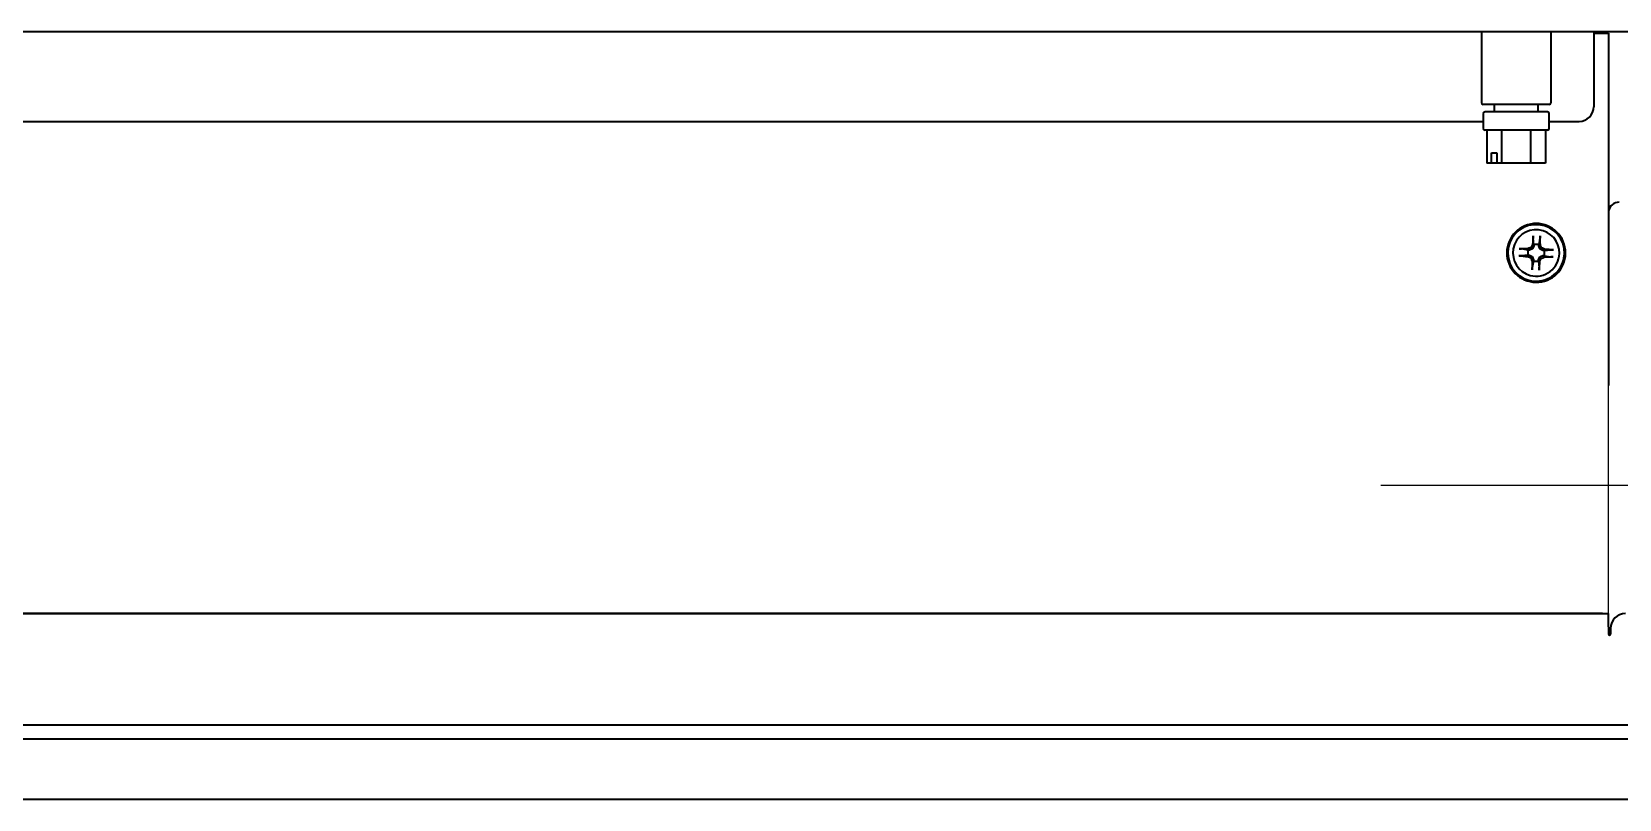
# Model space of a CAD drawing. Header units: inches. Extents: x 90 to 4162, y -443 to 3471.
# Drawn here: x 465.4 to 681.4, y 1241.9 to 1346.4 of the extents above; entities that cross this region are included whole.
import ezdxf

# ---------------------------------------------------------------- set-up
doc = ezdxf.new("R2010")
doc.units = ezdxf.units.IN
doc.layers.add('1', color=7, linetype='Continuous', true_color=0xffffff)

msp = doc.modelspace()

# ---------------------------------------------------------------- linework, layer by layer
msp.add_line((679.97, 1267.16), (679.97, 1298.21))
at = {"color": 4}
msp.add_line((648.97, 1284.66), (748.97, 1284.66), dxfattribs=at)
at = {"layer": '1', "color": 7, "linetype": 'Continuous', "lineweight": 35}
for p, q in [((838.73, 1346.36), (92.01, 1346.36)), ((662.67, 1346.36), (662.67, 1336.71)), ((672.17, 1336.71), (672.17, 1346.36)), ((677.97, 1346.36), (677.97, 1345.36)), ((678.17, 1346.16), (678.17, 1346.36)), ((678.17, 1346.16), (679.97, 1346.16)), ((679.97, 1346.16), (679.97, 1298.21)), ((677.97, 1345.36), (677.97, 1336.16)), ((671.92, 1336.46), (662.92, 1336.46)), ((667.42, 1335.46), (663.17, 1335.46)), ((664.42, 1336.46), (664.42, 1335.46)), ((671.67, 1335.46), (667.42, 1335.46)), ((670.42, 1335.46), (670.42, 1336.46)), ((317.37, 1334.16), (662.92, 1334.16)), ((662.92, 1335.21), (662.92, 1333.21)), ((671.91, 1334.16), (675.97, 1334.16)), ((671.92, 1333.21), (671.92, 1335.21)), ((671.67, 1332.96), (663.17, 1332.96)), ((663.42, 1332.96), (663.42, 1328.46)), ((665.42, 1332.96), (665.42, 1328.46)), ((669.42, 1328.46), (669.42, 1332.96)), ((671.42, 1332.96), (671.42, 1328.46)), ((664.07, 1329.86), (664.77, 1329.86)), ((664.07, 1328.46), (664.07, 1329.86)), ((664.77, 1329.86), (664.77, 1328.46)), ((664.07, 1328.46), (663.42, 1328.46)), ((664.77, 1328.46), (664.07, 1328.46)), ((665.42, 1328.46), (664.77, 1328.46)), ((669.42, 1328.46), (665.42, 1328.46)), ((671.42, 1328.46), (669.42, 1328.46)), ((669.82, 1317.37), (669.73, 1318.29)), ((670.52, 1317.34), (670.66, 1318.26)), ((669.03, 1315.95), (668.11, 1315.86)), ((669.05, 1316.65), (668.14, 1316.8)), ((669.21, 1315.95), (669.01, 1315.77)), ((669.23, 1316.64), (669.05, 1316.83)), ((669.63, 1316.8), (669.43, 1317.01)), ((669.81, 1317.19), (669.63, 1317.38)), ((670.51, 1317.17), (670.7, 1317.35)), ((670.67, 1316.77), (670.88, 1316.96)), ((671.04, 1315.89), (671.22, 1315.69)), ((671.06, 1316.58), (671.25, 1316.76)), ((671.21, 1315.88), (672.13, 1315.73)), ((671.23, 1316.58), (672.16, 1316.67)), ((669.6, 1315.76), (669.39, 1315.57)), ((669.76, 1315.36), (669.56, 1315.18)), ((669.75, 1315.19), (669.6, 1314.27)), ((670.45, 1315.34), (670.63, 1315.14)), ((670.45, 1315.16), (670.53, 1314.24)), ((670.63, 1315.73), (670.83, 1315.52)), ((323.08, 1267.16), (679.97, 1267.16)), ((679.17, 1267.16), (323.37, 1267.16)), ((679.97, 1265.36), (679.97, 1267.16)), ((679.97, 1265.36), (679.97, 1264.36)), ((680.27, 1265.16), (680.27, 1264.36)), ((838.37, 1251.96), (92.37, 1251.96)), ((773.87, 1250.06), (156.87, 1250.06)), ((156.87, 1241.9), (773.87, 1241.9))]:
    msp.add_line(p, q, dxfattribs=at)
for centre, radius, start, end in [((662.92, 1336.71), 0.25, 180, 270), ((663.17, 1335.21), 0.25, 90, 180), ((671.67, 1335.21), 0.25, 0, 90), ((671.92, 1336.71), 0.25, 270, 0), ((675.97, 1336.16), 2, 270, 0), ((663.17, 1333.21), 0.25, 180, 270), ((671.67, 1333.21), 0.25, 270, 0), ((670.13, 1316.26), 4, 5.5489, 5.0834), ((670.13, 1316.26), 3.85, 358.1576, 340.9564), ((670.13, 1316.26), 3.16, 358.1576, 255.237), ((670.13, 1316.26), 1.15, 160.3587, 195.9565), ((670.13, 1316.26), 3.16, 255.237, 358.1576), ((670.13, 1316.26), 1.15, 70.3587, 105.9565), ((670.13, 1316.26), 1.15, 340.3587, 15.9565), ((670.13, 1316.26), 3.85, 340.9564, 358.1576), ((670.13, 1316.26), 1.15, 250.3587, 285.9565), ((682.27, 1265.16), 2, 90, 180), ((680.12, 1264.36), 0.15, 180, 0)]:
    msp.add_arc(centre, radius, start, end, dxfattribs=at)
for centre, major_axis, ratio, start_param, end_param in [((681.44, 1321.66), (1.06, -1.06), 0.999695, 2.356347, 3.724687), ((669.84, 1316.28), (0.18, 3.72), 0.072244, 0.900133, 1.272854), ((670.43, 1316.26), (-0.05, -3.73), 0.072244, 1.868738, 2.24146), ((670.12, 1315.97), (-3.72, 0.18), 0.072244, 0.900133, 1.272854), ((670.14, 1316.56), (3.73, -0.05), 0.072244, 1.868738, 2.24146), ((669.89, 1316.83), (3.39, 1.45), 0.094201, 1.665412, 1.782277), ((669.59, 1316.54), (1.67, 3.29), 0.094201, 1.359315, 1.476181), ((670.69, 1316.5), (1.45, -3.39), 0.094201, 1.665412, 1.782277), ((670.41, 1316.81), (3.29, -1.67), 0.094201, 1.359315, 1.476181), ((670.15, 1316.56), (3.72, -0.18), 0.072244, 0.900133, 1.272854), ((669.86, 1315.72), (-3.29, 1.67), 0.094201, 1.359315, 1.476181), ((669.57, 1316.02), (-1.45, 3.39), 0.094201, 1.665412, 1.782277), ((669.84, 1316.27), (0.05, 3.73), 0.072244, 1.868738, 2.24146), ((670.43, 1316.25), (-0.18, -3.72), 0.072244, 0.900133, 1.272854), ((670.68, 1315.99), (-1.67, -3.29), 0.094201, 1.359315, 1.476181), ((670.37, 1315.7), (-3.39, -1.45), 0.094201, 1.665412, 1.782277), ((670.13, 1315.97), (-3.73, 0.05), 0.072244, 1.868738, 2.24146)]:
    msp.add_ellipse(centre, major_axis=major_axis, ratio=ratio, start_param=start_param, end_param=end_param, dxfattribs=at)
msp.add_rational_spline([(679.97, 1328.82), (679.97, 1328.82), (679.97, 1328.81)], [0.499999994161, 0.500000005839, 0.499999994161], degree=2, dxfattribs=at)
for points, knots in [([(669.73, 1318.29), (669.73, 1318.3), (669.73, 1318.31), (669.73, 1318.32), (669.73, 1318.33), (669.73, 1318.34), (669.73, 1318.35), (669.73, 1318.36), (669.73, 1318.37), (669.73, 1318.38), (669.73, 1318.4), (669.73, 1318.42), (669.73, 1318.44), (669.73, 1318.45), (669.73, 1318.46), (669.73, 1318.48), (669.73, 1318.49), (669.73, 1318.51), (669.73, 1318.51), (669.73, 1318.54), (669.73, 1318.55), (669.74, 1318.58), (669.74, 1318.59), (669.74, 1318.6)], [0, 0, 0, 0, 0.125, 0.125, 0.1875, 0.1875, 0.25, 0.3125, 0.3125, 0.375, 0.375, 0.5, 0.5, 0.5625, 0.5625, 0.625, 0.6875, 0.6875, 0.75, 0.75, 0.875, 0.875, 1, 1, 1, 1]), ([(670.67, 1318.57), (670.67, 1318.56), (670.67, 1318.55), (670.68, 1318.52), (670.68, 1318.51), (670.68, 1318.48), (670.68, 1318.46), (670.68, 1318.44), (670.67, 1318.43), (670.67, 1318.42), (670.67, 1318.4), (670.67, 1318.39), (670.67, 1318.37), (670.67, 1318.36), (670.67, 1318.34), (670.67, 1318.33), (670.67, 1318.31), (670.67, 1318.31), (670.67, 1318.3), (670.67, 1318.29), (670.67, 1318.28), (670.67, 1318.27), (670.66, 1318.26), (670.66, 1318.26)], [0, 0, 0, 0, 0.125, 0.125, 0.25, 0.25, 0.375, 0.375, 0.4375, 0.4375, 0.5, 0.5625, 0.5625, 0.625, 0.625, 0.75, 0.75, 0.8125, 0.8125, 0.875, 0.9375, 0.9375, 1, 1, 1, 1]), ([(668.11, 1315.86), (668.1, 1315.86), (668.09, 1315.86), (668.08, 1315.86), (668.07, 1315.86), (668.06, 1315.86), (668.05, 1315.86), (668.04, 1315.86), (668.02, 1315.86), (668.02, 1315.86), (667.99, 1315.86), (667.98, 1315.86), (667.96, 1315.86), (667.95, 1315.86), (667.93, 1315.86), (667.92, 1315.86), (667.9, 1315.86), (667.89, 1315.86), (667.88, 1315.86), (667.86, 1315.87), (667.84, 1315.87), (667.82, 1315.87), (667.8, 1315.87), (667.79, 1315.87)], [0, 0, 0, 0, 0.125, 0.125, 0.1875, 0.1875, 0.25, 0.3125, 0.3125, 0.375, 0.375, 0.5, 0.5, 0.5625, 0.5625, 0.625, 0.6875, 0.6875, 0.75, 0.75, 0.875, 0.875, 1, 1, 1, 1]), ([(667.82, 1316.81), (667.83, 1316.81), (667.85, 1316.81), (667.87, 1316.81), (667.89, 1316.81), (667.92, 1316.81), (667.93, 1316.81), (667.96, 1316.81), (667.96, 1316.81), (667.98, 1316.81), (668, 1316.81), (668.01, 1316.81), (668.02, 1316.81), (668.03, 1316.81), (668.05, 1316.8), (668.07, 1316.8), (668.08, 1316.8), (668.09, 1316.8), (668.1, 1316.8), (668.11, 1316.8), (668.12, 1316.8), (668.13, 1316.8), (668.13, 1316.8), (668.14, 1316.8)], [0, 0, 0, 0, 0.125, 0.125, 0.25, 0.25, 0.375, 0.375, 0.4375, 0.4375, 0.5, 0.5625, 0.5625, 0.625, 0.625, 0.75, 0.75, 0.8125, 0.8125, 0.875, 0.9375, 0.9375, 1, 1, 1, 1]), ([(669.21, 1315.95), (669.27, 1315.92), (669.33, 1315.89), (669.46, 1315.83), (669.53, 1315.8), (669.6, 1315.76)], [0, 0, 0, 0, 0.5, 0.5, 1, 1, 1, 1]), ([(669.63, 1316.8), (669.56, 1316.77), (669.49, 1316.74), (669.36, 1316.69), (669.29, 1316.67), (669.23, 1316.64)], [0, 0, 0, 0, 0.5, 0.5, 1, 1, 1, 1]), ([(669.81, 1317.19), (669.79, 1317.13), (669.76, 1317.06), (669.69, 1316.93), (669.66, 1316.87), (669.63, 1316.8)], [0, 0, 0, 0, 0.5, 0.5, 1, 1, 1, 1]), ([(670.67, 1316.77), (670.64, 1316.83), (670.61, 1316.9), (670.56, 1317.04), (670.53, 1317.1), (670.51, 1317.17)], [0, 0, 0, 0, 0.5, 0.5, 1, 1, 1, 1]), ([(670.63, 1315.73), (670.7, 1315.76), (670.77, 1315.78), (670.9, 1315.84), (670.97, 1315.86), (671.04, 1315.89)], [0, 0, 0, 0, 0.5, 0.5, 1, 1, 1, 1]), ([(671.06, 1316.58), (670.99, 1316.61), (670.93, 1316.64), (670.8, 1316.7), (670.73, 1316.73), (670.67, 1316.77)], [0, 0, 0, 0, 0.5, 0.5, 1, 1, 1, 1]), ([(672.16, 1316.67), (672.17, 1316.67), (672.17, 1316.67), (672.19, 1316.67), (672.19, 1316.67), (672.2, 1316.67), (672.22, 1316.67), (672.23, 1316.67), (672.24, 1316.67), (672.25, 1316.67), (672.27, 1316.67), (672.28, 1316.67), (672.31, 1316.67), (672.31, 1316.67), (672.33, 1316.67), (672.34, 1316.67), (672.36, 1316.67), (672.37, 1316.66), (672.38, 1316.66), (672.4, 1316.66), (672.42, 1316.66), (672.45, 1316.66), (672.46, 1316.66), (672.47, 1316.66)], [0, 0, 0, 0, 0.125, 0.125, 0.1875, 0.1875, 0.25, 0.3125, 0.3125, 0.375, 0.375, 0.5, 0.5, 0.5625, 0.5625, 0.625, 0.6875, 0.6875, 0.75, 0.75, 0.875, 0.875, 1, 1, 1, 1]), ([(669.59, 1313.96), (669.59, 1313.97), (669.59, 1313.98), (669.59, 1314.01), (669.59, 1314.02), (669.59, 1314.05), (669.59, 1314.07), (669.59, 1314.09), (669.59, 1314.1), (669.59, 1314.11), (669.59, 1314.13), (669.59, 1314.14), (669.59, 1314.16), (669.59, 1314.16), (669.59, 1314.18), (669.59, 1314.2), (669.59, 1314.22), (669.59, 1314.22), (669.6, 1314.23), (669.6, 1314.24), (669.6, 1314.25), (669.6, 1314.26), (669.6, 1314.26), (669.6, 1314.27)], [0, 0, 0, 0, 0.125, 0.125, 0.25, 0.25, 0.375, 0.375, 0.4375, 0.4375, 0.5, 0.5625, 0.5625, 0.625, 0.625, 0.75, 0.75, 0.8125, 0.8125, 0.875, 0.9375, 0.9375, 1, 1, 1, 1]), ([(669.6, 1315.76), (669.63, 1315.69), (669.65, 1315.63), (669.71, 1315.49), (669.73, 1315.43), (669.76, 1315.36)], [0, 0, 0, 0, 0.5, 0.5, 1, 1, 1, 1]), ([(670.45, 1315.34), (670.48, 1315.4), (670.51, 1315.47), (670.57, 1315.6), (670.6, 1315.66), (670.63, 1315.73)], [0, 0, 0, 0, 0.5, 0.5, 1, 1, 1, 1]), ([(670.53, 1314.24), (670.54, 1314.23), (670.54, 1314.22), (670.54, 1314.21), (670.54, 1314.2), (670.54, 1314.19), (670.54, 1314.18), (670.54, 1314.17), (670.54, 1314.15), (670.54, 1314.15), (670.54, 1314.13), (670.54, 1314.11), (670.54, 1314.09), (670.54, 1314.08), (670.53, 1314.07), (670.53, 1314.05), (670.53, 1314.04), (670.53, 1314.02), (670.53, 1314.01), (670.53, 1313.99), (670.53, 1313.98), (670.53, 1313.95), (670.53, 1313.94), (670.52, 1313.93)], [0, 0, 0, 0, 0.125, 0.125, 0.1875, 0.1875, 0.25, 0.3125, 0.3125, 0.375, 0.375, 0.5, 0.5, 0.5625, 0.5625, 0.625, 0.6875, 0.6875, 0.75, 0.75, 0.875, 0.875, 1, 1, 1, 1]), ([(672.44, 1315.72), (672.43, 1315.72), (672.42, 1315.72), (672.39, 1315.72), (672.37, 1315.72), (672.34, 1315.72), (672.33, 1315.72), (672.31, 1315.72), (672.3, 1315.72), (672.28, 1315.72), (672.27, 1315.72), (672.25, 1315.72), (672.24, 1315.72), (672.23, 1315.72), (672.21, 1315.72), (672.2, 1315.73), (672.18, 1315.73), (672.17, 1315.73), (672.16, 1315.73), (672.15, 1315.73), (672.14, 1315.73), (672.14, 1315.73), (672.13, 1315.73), (672.13, 1315.73)], [0, 0, 0, 0, 0.125, 0.125, 0.25, 0.25, 0.375, 0.375, 0.4375, 0.4375, 0.5, 0.5625, 0.5625, 0.625, 0.625, 0.75, 0.75, 0.8125, 0.8125, 0.875, 0.9375, 0.9375, 1, 1, 1, 1])]:
    msp.add_open_spline(points, degree=3, knots=knots, dxfattribs=at)
for points in [[(669.03, 1315.95), (669.09, 1315.95), (669.15, 1315.95), (669.21, 1315.95)], [(669.23, 1316.64), (669.17, 1316.64), (669.11, 1316.65), (669.05, 1316.65)], [(669.82, 1317.37), (669.82, 1317.31), (669.82, 1317.25), (669.81, 1317.19)], [(670.51, 1317.17), (670.51, 1317.23), (670.51, 1317.28), (670.52, 1317.34)], [(671.04, 1315.89), (671.09, 1315.89), (671.15, 1315.88), (671.21, 1315.88)], [(671.23, 1316.58), (671.17, 1316.58), (671.12, 1316.58), (671.06, 1316.58)], [(669.76, 1315.36), (669.75, 1315.3), (669.75, 1315.24), (669.75, 1315.19)], [(670.45, 1315.16), (670.45, 1315.22), (670.45, 1315.28), (670.45, 1315.34)]]:
    msp.add_open_spline(points, degree=3, dxfattribs=at)

doc.saveas('drawing.dxf')
